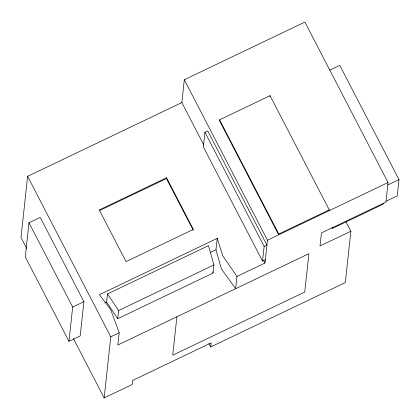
<?xml version="1.0" encoding="UTF-8"?>
<svg xmlns="http://www.w3.org/2000/svg" width="420" height="420" viewBox="0 0 420 420"><rect width="100%" height="100%" fill="white"/><g stroke="black" fill="none" stroke-linecap="round" stroke-linejoin="round"><path stroke-width="0.63" d="M345.802 221.429L350.873 231.221L320.03 245.973L321.437 232.932L385.933 202.083L388.048 182.522L304.883 22.082L184.301 79.758L181.834 102.58L27.605 176.353L21 237.478L26.723 248.519M28.985 222.768L25.289 256.993L68.985 341.297L80.199 335.932L83.9 301.702L40.205 217.403L28.985 222.768L72.681 307.067L68.985 341.297M106.627 302.085L107.51 293.937L208.462 245.648L213.938 264.936L213.055 273.084L117.716 318.691L106.627 302.085L104.948 302.888M350.873 231.221L345.324 282.566L210.725 346.946L211.166 342.872L132.647 380.431L132.206 384.505L104.165 397.919L110.77 336.793L27.605 176.353M117.716 318.691L118.592 310.538L107.51 293.937M217.224 238.361L215.99 249.774L221.471 269.062L235.636 288.661L236.959 276.433L222.878 256.022L217.224 238.361L99.451 294.698L110.712 309.671L119.18 332.771L117.863 344.993L308.879 253.691L304.731 292.052L172.741 355.183L176.888 316.827M193.258 230.239L166.472 178.573L166.561 177.755L99.262 209.947L126.042 261.618L193.342 229.425L166.561 177.755M262.547 261.103L264.133 246.43L266.936 245.091L207.737 130.877L204.934 132.221L203.348 146.89L262.547 261.103L265.351 259.76M219.571 119.81L219.482 120.624L278.686 234.838L278.77 234.019L219.571 119.81L270.044 95.666L329.248 209.874L329.159 210.693M269.955 96.479L270.044 95.666M236.959 276.433L264.999 263.02L267.466 240.198L184.301 79.758M383.129 203.427L383.04 204.241L332.567 228.386L332.656 227.566M329.763 70.192L339.796 65.389L399 179.603L397.241 195.904L386.022 201.269M99.173 210.761L166.472 178.573M72.681 307.067L83.9 301.702M210.383 252.457L215.99 249.774M118.592 310.538L213.938 264.936M278.77 234.019L329.248 209.874M267.466 240.198L388.048 182.522M387.781 184.968L399 179.603M110.77 336.793L119.18 332.771M331.963 227.225L332.567 228.386M204.934 132.221L264.133 246.43M181.834 102.58L203.831 145.016M263.492 260.111L264.999 263.02M208.94 343.502L210.725 346.946M73.432 338.625L104.165 397.919M212.704 271.84L213.055 273.084"/></g></svg>
